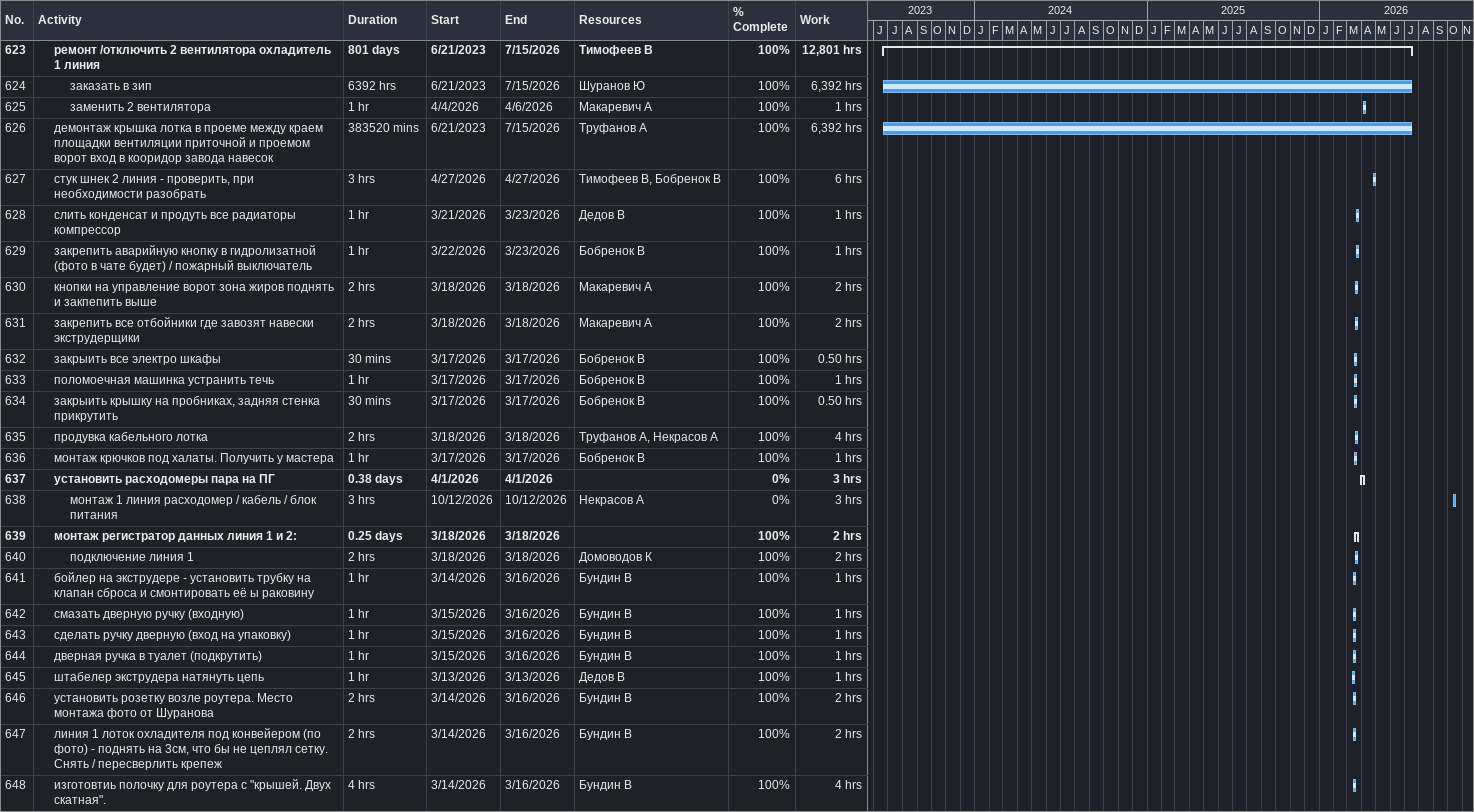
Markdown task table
| ID | Level | Task | Duration | Start | Finish | Resources | % complete | Work (h) |
|---|---|---|---|---|---|---|---|---|
| 623 | 2 | **ремонт /отключить 2 вентилятора охладитель 1 линия** | 801d | 2023-06-21 | 2026-07-15 | Тимофеев В | 100 | 12801 |
| 624 | 3 | заказать в зип | 6392h | 2023-06-21 | 2026-07-15 | Шуранов Ю | 100 | 6392 |
| 625 | 3 | заменить 2 вентилятора | 1h | 2026-04-04 | 2026-04-06 | Макаревич А | 100 | 1 |
| 626 | 2 | демонтаж крышка лотка в проеме между краем площадки вентиляции приточной и проемом ворот вход в кооридор завода навесок | 383520min | 2023-06-21 | 2026-07-15 | Труфанов А | 100 | 6392 |
| 627 | 2 | стук шнек 2 линия - проверить, при необходимости разобрать | 3h | 2026-04-27 | 2026-04-27 | Тимофеев В, Бобренок В | 100 | 6 |
| 628 | 2 | слить конденсат и продуть все радиаторы компрессор | 1h | 2026-03-21 | 2026-03-23 | Дедов В | 100 | 1 |
| 629 | 2 | закрепить аварийную кнопку в гидролизатной (фото в чате будет) / пожарный выключатель | 1h | 2026-03-22 | 2026-03-23 | Бобренок В | 100 | 1 |
| 630 | 2 | кнопки на управление ворот зона жиров поднять и закпепить выше | 2h | 2026-03-18 | 2026-03-18 | Макаревич А | 100 | 2 |
| 631 | 2 | закрепить все отбойники где завозят навески экструдерщики | 2h | 2026-03-18 | 2026-03-18 | Макаревич А | 100 | 2 |
| 632 | 2 | закрыить все электро шкафы | 30min | 2026-03-17 | 2026-03-17 | Бобренок В | 100 | 0.50 |
| 633 | 2 | поломоечная машинка устранить течь | 1h | 2026-03-17 | 2026-03-17 | Бобренок В | 100 | 1 |
| 634 | 2 | закрыить крышку на пробниках, задняя стенка прикрутить | 30min | 2026-03-17 | 2026-03-17 | Бобренок В | 100 | 0.50 |
| 635 | 2 | продувка кабельного лотка | 2h | 2026-03-18 | 2026-03-18 | Труфанов А, Некрасов А | 100 | 4 |
| 636 | 2 | монтаж крючков под халаты. Получить у мастера | 1h | 2026-03-17 | 2026-03-17 | Бобренок В | 100 | 1 |
| 637 | 2 | **установить расходомеры пара на ПГ** | 0.38d | 2026-04-01 | 2026-04-01 |  | 0 | 3 |
| 638 | 3 | монтаж 1 линия расходомер / кабель / блок питания | 3h | 2026-10-12 | 2026-10-12 | Некрасов А | 0 | 3 |
| 639 | 2 | **монтаж регистратор данных линия 1 и 2:** | 0.25d | 2026-03-18 | 2026-03-18 |  | 100 | 2 |
| 640 | 3 | подключение линия 1 | 2h | 2026-03-18 | 2026-03-18 | Домоводов К | 100 | 2 |
| 641 | 2 | бойлер на экструдере - установить трубку на клапан сброса и смонтировать её ы раковину | 1h | 2026-03-14 | 2026-03-16 | Бундин В | 100 | 1 |
| 642 | 2 | смазать дверную ручку (входную) | 1h | 2026-03-15 | 2026-03-16 | Бундин В | 100 | 1 |
| 643 | 2 | сделать ручку дверную (вход на упаковку) | 1h | 2026-03-15 | 2026-03-16 | Бундин В | 100 | 1 |
| 644 | 2 | дверная ручка в туалет (подкрутить) | 1h | 2026-03-15 | 2026-03-16 | Бундин В | 100 | 1 |
| 645 | 2 | штабелер экструдера натянуть цепь | 1h | 2026-03-13 | 2026-03-13 | Дедов В | 100 | 1 |
| 646 | 2 | установить розетку возле роутера. Место монтажа фото от Шуранова | 2h | 2026-03-14 | 2026-03-16 | Бундин В | 100 | 2 |
| 647 | 2 | линия 1 лоток охладителя под конвейером (по фото) - поднять на 3см, что бы не цеплял сетку. Снять / пересверлить крепеж | 2h | 2026-03-14 | 2026-03-16 | Бундин В | 100 | 2 |
| 648 | 2 | изготовтиь полочку для роутера с "крышей. Двух скатная". | 4h | 2026-03-14 | 2026-03-16 | Бундин В | 100 | 4 |
